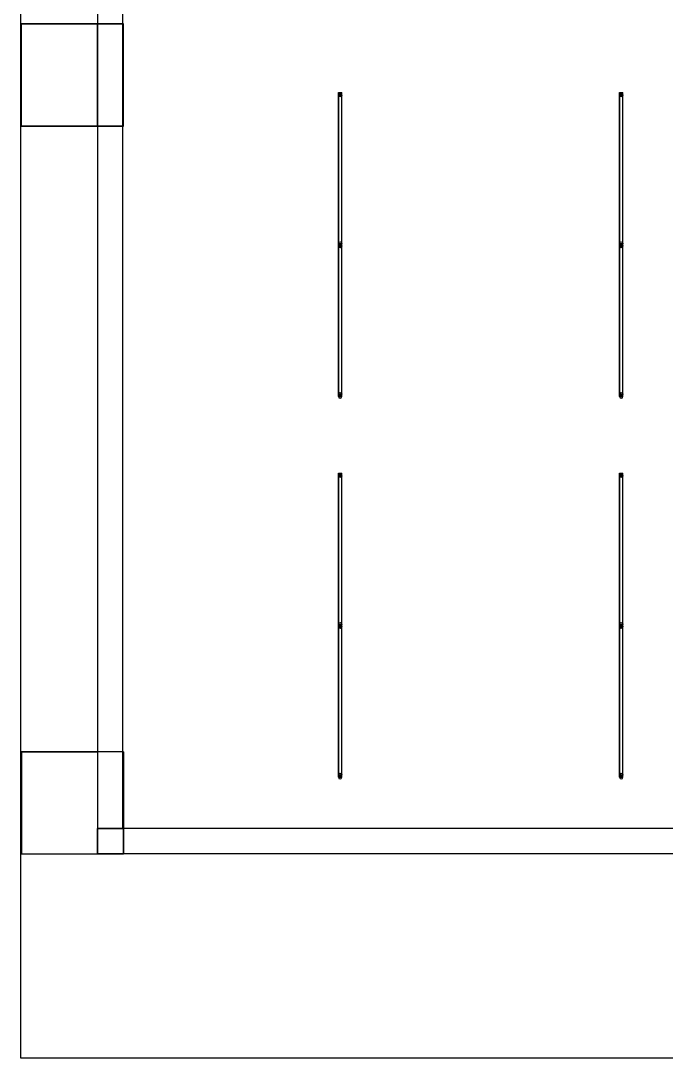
# Model space of a CAD drawing. Header units: millimetres. Extents: x 5543 to 15648, y 4351 to 19091.
# Drawn here: x 5543 to 10595, y 4351 to 12476 of the extents above; entities that cross this region are included whole.
import ezdxf

# ---------------------------------------------------------------- set-up
doc = ezdxf.new("R2010")
doc.units = ezdxf.units.MM
doc.layers.add('IfcObject', color=7, linetype='CONTINUOUS')

msp = doc.modelspace()

# ---------------------------------------------------------------- linework, layer by layer
at = {"layer": 'IfcObject'}
for p, q in [((5542.9, 4351.3, -7200), (5542.9, 19091.1, -7200)), ((5542.9, 4351.3, -7500), (5542.9, 19091.1, -7500)), ((5542.9, 4351.3, -7200), (5542.9, 19091.1, -7200)), ((5542.9, 4351.3, -7500), (5542.9, 19091.1, -7500)), ((6142.9, 16291.1, -7200), (6142.9, 6151.3, -7200)), ((6142.9, 16291.1, -4700), (6142.9, 6151.3, -4700)), ((6142.9, 16291.1, -7200), (6142.9, 6151.3, -7200)), ((6142.9, 16291.1, -4700), (6142.9, 6151.3, -4700)), ((6342.9, 6151.3, -7200), (6342.9, 16291.1, -7200)), ((6342.9, 6151.3, -4700), (6342.9, 16291.1, -4700)), ((6342.9, 6151.3, -7200), (6342.9, 16291.1, -7200)), ((6342.9, 6151.3, -4700), (6342.9, 16291.1, -4700)), ((5548.1, 11651.3, -7200), (5548.1, 12451.3, -7200)), ((6142.9, 12451.3, -7200), (5548.1, 12451.3, -7200)), ((5548.1, 11651.3, -7200), (5548.1, 12451.3, -7200)), ((5548.1, 11651.3, -4200), (5548.1, 12451.3, -4200)), ((5548.1, 12451.3, -7200), (5548.1, 12451.3, -4200)), ((5548.1, 11651.3, -4200), (5548.1, 12451.3, -4200)), ((5548.1, 12451.3, -4200), (6348.1, 12451.3, -4200)), ((6142.9, 12451.3, -7200), (5548.1, 12451.3, -7200)), ((5548.1, 12451.3, -7200), (5548.1, 12451.3, -4200)), ((5548.1, 12451.3, -4200), (6348.1, 12451.3, -4200)), ((6142.9, 11651.3, -4700), (6142.9, 12451.3, -4700)), ((6342.9, 12451.3, -4700), (6142.9, 12451.3, -4700)), ((6142.9, 11651.3, -4700), (6142.9, 12451.3, -4700)), ((6142.9, 11651.3, -7200), (6142.9, 12451.3, -7200)), ((6142.9, 12451.3, -4700), (6142.9, 12451.3, -7200)), ((6142.9, 11651.3, -7200), (6142.9, 12451.3, -7200)), ((6342.9, 12451.3, -4700), (6142.9, 12451.3, -4700)), ((6142.9, 12451.3, -4700), (6142.9, 12451.3, -7200)), ((6342.9, 11651.3, -7200), (6342.9, 12451.3, -7200)), ((6348.1, 12451.3, -7200), (6342.9, 12451.3, -7200)), ((6342.9, 11651.3, -7200), (6342.9, 12451.3, -7200)), ((6342.9, 11651.3, -4700), (6342.9, 12451.3, -4700)), ((6342.9, 12451.3, -7200), (6342.9, 12451.3, -4700)), ((6342.9, 11651.3, -4700), (6342.9, 12451.3, -4700)), ((6348.1, 12451.3, -7200), (6342.9, 12451.3, -7200)), ((6342.9, 12451.3, -7200), (6342.9, 12451.3, -4700)), ((6348.1, 11651.3, -4200), (6348.1, 12451.3, -4200)), ((6348.1, 11651.3, -7200), (6348.1, 12451.3, -7200)), ((6348.1, 12451.3, -4200), (6348.1, 12451.3, -7200)), ((6348.1, 11651.3, -7200), (6348.1, 12451.3, -7200)), ((6348.1, 11651.3, -4200), (6348.1, 12451.3, -4200)), ((6348.1, 12451.3, -4200), (6348.1, 12451.3, -7200)), ((8030.2, 11894.2, -4525.4), (8030.2, 11913.2, -4525.4)), ((8030.2, 11894.2, -4500), (8030.2, 11913.2, -4500)), ((8030.2, 11913.2, -4525.4), (8030.2, 11913.2, -4500)), ((8030.2, 11894.2, -4500), (8030.2, 11913.2, -4500)), ((8030.2, 11913.2, -4500), (8055.6, 11913.2, -4500)), ((8030.2, 11894.2, -4525.4), (8030.2, 11913.2, -4525.4)), ((8030.2, 11913.2, -4525.4), (8030.2, 11913.2, -4500)), ((8030.2, 11913.2, -4500), (8055.6, 11913.2, -4500)), ((8030.2, 11894.2, -4525.4), (8030.2, 11894.2, -4500)), ((8030.2, 11894.2, -4500), (8055.6, 11894.2, -4500)), ((8030.2, 11894.2, -4525.4), (8030.2, 11894.2, -4500)), ((8030.2, 11894.2, -4500), (8055.6, 11894.2, -4500)), ((8030.2, 10732.3, -4525.4), (8030.2, 11894.2, -4525.4)), ((8030.2, 10732.3, -4525.4), (8030.2, 11894.2, -4525.4)), ((8030.2, 11894.2, -4506.4), (8030.2, 11894.2, -4500)), ((8030.2, 11894.2, -4506.4), (8030.2, 10732.3, -4506.4)), ((8030.2, 11894.2, -4500), (8030.2, 10732.3, -4500)), ((8030.2, 11894.2, -4506.4), (8030.2, 11894.2, -4500)), ((8055.6, 11894.2, -4506.4), (8030.2, 11894.2, -4506.4)), ((8055.6, 11894.2, -4500), (8030.2, 11894.2, -4500)), ((8030.2, 11894.2, -4506.4), (8030.2, 10732.3, -4506.4)), ((8055.6, 11894.2, -4506.4), (8030.2, 11894.2, -4506.4)), ((8030.2, 11894.2, -4500), (8030.2, 10732.3, -4500)), ((8055.6, 11894.2, -4500), (8030.2, 11894.2, -4500)), ((8055.6, 11894.2, -4500), (8055.6, 11913.2, -4500)), ((8055.6, 11894.2, -4500), (8055.6, 11913.2, -4500)), ((8055.6, 11894.2, -4525.4), (8055.6, 11913.2, -4525.4)), ((8055.6, 11913.2, -4500), (8055.6, 11913.2, -4525.4)), ((8055.6, 11894.2, -4525.4), (8055.6, 11913.2, -4525.4)), ((8055.6, 11913.2, -4500), (8055.6, 11913.2, -4525.4)), ((8055.6, 11894.2, -4500), (8055.6, 11894.2, -4525.4)), ((8055.6, 11894.2, -4500), (8055.6, 11894.2, -4525.4)), ((8055.6, 11894.2, -4506.4), (8055.6, 11894.2, -4500)), ((8055.6, 10732.3, -4506.4), (8055.6, 11894.2, -4506.4)), ((8055.6, 10732.3, -4500), (8055.6, 11894.2, -4500)), ((8055.6, 11894.2, -4506.4), (8055.6, 11894.2, -4500)), ((8055.6, 10732.3, -4506.4), (8055.6, 11894.2, -4506.4)), ((8055.6, 10732.3, -4500), (8055.6, 11894.2, -4500)), ((10230.2, 11894.2, -4525.4), (10230.2, 11913.2, -4525.4)), ((10230.2, 11894.2, -4500), (10230.2, 11913.2, -4500)), ((10230.2, 11913.2, -4525.4), (10230.2, 11913.2, -4500)), ((10230.2, 11894.2, -4500), (10230.2, 11913.2, -4500)), ((10230.2, 11913.2, -4500), (10255.6, 11913.2, -4500)), ((10230.2, 11894.2, -4525.4), (10230.2, 11913.2, -4525.4)), ((10230.2, 11913.2, -4525.4), (10230.2, 11913.2, -4500)), ((10230.2, 11913.2, -4500), (10255.6, 11913.2, -4500)), ((10230.2, 11894.2, -4525.4), (10230.2, 11894.2, -4500)), ((10230.2, 11894.2, -4500), (10255.6, 11894.2, -4500)), ((10230.2, 11894.2, -4525.4), (10230.2, 11894.2, -4500)), ((10230.2, 11894.2, -4500), (10255.6, 11894.2, -4500)), ((10230.2, 10732.3, -4525.4), (10230.2, 11894.2, -4525.4)), ((10230.2, 10732.3, -4525.4), (10230.2, 11894.2, -4525.4)), ((10230.2, 11894.2, -4506.4), (10230.2, 11894.2, -4500)), ((10230.2, 11894.2, -4506.4), (10230.2, 10732.3, -4506.4)), ((10230.2, 11894.2, -4500), (10230.2, 10732.3, -4500)), ((10230.2, 11894.2, -4506.4), (10230.2, 11894.2, -4500)), ((10255.6, 11894.2, -4506.4), (10230.2, 11894.2, -4506.4)), ((10255.6, 11894.2, -4500), (10230.2, 11894.2, -4500)), ((10230.2, 11894.2, -4506.4), (10230.2, 10732.3, -4506.4)), ((10255.6, 11894.2, -4506.4), (10230.2, 11894.2, -4506.4)), ((10230.2, 11894.2, -4500), (10230.2, 10732.3, -4500)), ((10255.6, 11894.2, -4500), (10230.2, 11894.2, -4500)), ((10255.6, 11894.2, -4500), (10255.6, 11913.2, -4500)), ((10255.6, 11894.2, -4500), (10255.6, 11913.2, -4500)), ((10255.6, 11894.2, -4525.4), (10255.6, 11913.2, -4525.4)), ((10255.6, 11913.2, -4500), (10255.6, 11913.2, -4525.4)), ((10255.6, 11894.2, -4525.4), (10255.6, 11913.2, -4525.4)), ((10255.6, 11913.2, -4500), (10255.6, 11913.2, -4525.4)), ((10255.6, 11894.2, -4500), (10255.6, 11894.2, -4525.4)), ((10255.6, 11894.2, -4500), (10255.6, 11894.2, -4525.4)), ((10255.6, 11894.2, -4506.4), (10255.6, 11894.2, -4500)), ((10255.6, 10732.3, -4506.4), (10255.6, 11894.2, -4506.4)), ((10255.6, 10732.3, -4500), (10255.6, 11894.2, -4500)), ((10255.6, 11894.2, -4506.4), (10255.6, 11894.2, -4500)), ((10255.6, 10732.3, -4506.4), (10255.6, 11894.2, -4506.4)), ((10255.6, 10732.3, -4500), (10255.6, 11894.2, -4500)), ((6142.9, 11651.3, -7200), (5548.1, 11651.3, -7200)), ((5548.1, 11651.3, -7200), (5548.1, 11651.3, -4200)), ((5548.1, 11651.3, -4200), (6348.1, 11651.3, -4200)), ((6142.9, 11651.3, -7200), (5548.1, 11651.3, -7200)), ((5548.1, 11651.3, -7200), (5548.1, 11651.3, -4200)), ((5548.1, 11651.3, -4200), (6348.1, 11651.3, -4200)), ((6342.9, 11651.3, -4700), (6142.9, 11651.3, -4700)), ((6142.9, 11651.3, -4700), (6142.9, 11651.3, -7200)), ((6342.9, 11651.3, -4700), (6142.9, 11651.3, -4700)), ((6142.9, 11651.3, -4700), (6142.9, 11651.3, -7200)), ((6348.1, 11651.3, -7200), (6342.9, 11651.3, -7200)), ((6342.9, 11651.3, -7200), (6342.9, 11651.3, -4700)), ((6348.1, 11651.3, -7200), (6342.9, 11651.3, -7200)), ((6342.9, 11651.3, -7200), (6342.9, 11651.3, -4700)), ((6348.1, 11651.3, -4200), (6348.1, 11651.3, -7200)), ((6348.1, 11651.3, -4200), (6348.1, 11651.3, -7200)), ((8030.2, 10713.2, -4525.4), (8030.2, 10732.3, -4525.4)), ((8030.2, 10713.2, -4500), (8030.2, 10732.3, -4500)), ((8030.2, 10732.3, -4525.4), (8030.2, 10732.3, -4500)), ((8030.2, 10713.2, -4500), (8030.2, 10732.3, -4500)), ((8030.2, 10732.3, -4500), (8055.6, 10732.3, -4500)), ((8030.2, 10713.2, -4525.4), (8030.2, 10732.3, -4525.4)), ((8030.2, 10732.3, -4525.4), (8030.2, 10732.3, -4500)), ((8030.2, 10732.3, -4500), (8055.6, 10732.3, -4500)), ((8030.2, 10713.2, -4525.4), (8030.2, 10732.3, -4525.4)), ((8030.2, 10713.2, -4500), (8030.2, 10732.3, -4500)), ((8030.2, 10732.3, -4525.4), (8030.2, 10732.3, -4500)), ((8030.2, 10713.2, -4500), (8030.2, 10732.3, -4500)), ((8030.2, 10732.3, -4500), (8055.6, 10732.3, -4500)), ((8030.2, 10713.2, -4525.4), (8030.2, 10732.3, -4525.4)), ((8030.2, 10732.3, -4525.4), (8030.2, 10732.3, -4500)), ((8030.2, 10732.3, -4500), (8055.6, 10732.3, -4500)), ((8030.2, 10732.3, -4506.4), (8030.2, 10732.3, -4500)), ((8030.2, 10732.3, -4506.4), (8030.2, 10732.3, -4500)), ((8030.2, 10732.3, -4506.4), (8055.6, 10732.3, -4506.4)), ((8030.2, 10732.3, -4500), (8055.6, 10732.3, -4500)), ((8030.2, 10732.3, -4506.4), (8055.6, 10732.3, -4506.4)), ((8030.2, 10732.3, -4500), (8055.6, 10732.3, -4500)), ((8055.6, 10713.2, -4500), (8055.6, 10732.3, -4500)), ((8055.6, 10713.2, -4500), (8055.6, 10732.3, -4500)), ((8055.6, 10713.2, -4525.4), (8055.6, 10732.3, -4525.4)), ((8055.6, 10732.3, -4500), (8055.6, 10732.3, -4525.4)), ((8055.6, 10713.2, -4525.4), (8055.6, 10732.3, -4525.4)), ((8055.6, 10732.3, -4500), (8055.6, 10732.3, -4525.4)), ((8055.6, 10713.2, -4500), (8055.6, 10732.3, -4500)), ((8055.6, 10713.2, -4500), (8055.6, 10732.3, -4500)), ((8055.6, 10713.2, -4525.4), (8055.6, 10732.3, -4525.4)), ((8055.6, 10732.3, -4500), (8055.6, 10732.3, -4525.4)), ((8055.6, 10713.2, -4525.4), (8055.6, 10732.3, -4525.4)), ((8055.6, 10732.3, -4500), (8055.6, 10732.3, -4525.4)), ((8055.6, 10732.3, -4506.4), (8055.6, 10732.3, -4500)), ((8055.6, 10732.3, -4506.4), (8055.6, 10732.3, -4500)), ((10230.2, 10713.2, -4525.4), (10230.2, 10732.3, -4525.4)), ((10230.2, 10713.2, -4500), (10230.2, 10732.3, -4500)), ((10230.2, 10732.3, -4525.4), (10230.2, 10732.3, -4500)), ((10230.2, 10713.2, -4500), (10230.2, 10732.3, -4500)), ((10230.2, 10732.3, -4500), (10255.6, 10732.3, -4500)), ((10230.2, 10713.2, -4525.4), (10230.2, 10732.3, -4525.4)), ((10230.2, 10732.3, -4525.4), (10230.2, 10732.3, -4500)), ((10230.2, 10732.3, -4500), (10255.6, 10732.3, -4500)), ((10230.2, 10713.2, -4525.4), (10230.2, 10732.3, -4525.4)), ((10230.2, 10713.2, -4500), (10230.2, 10732.3, -4500)), ((10230.2, 10732.3, -4525.4), (10230.2, 10732.3, -4500)), ((10230.2, 10713.2, -4500), (10230.2, 10732.3, -4500)), ((10230.2, 10732.3, -4500), (10255.6, 10732.3, -4500)), ((10230.2, 10713.2, -4525.4), (10230.2, 10732.3, -4525.4)), ((10230.2, 10732.3, -4525.4), (10230.2, 10732.3, -4500)), ((10230.2, 10732.3, -4500), (10255.6, 10732.3, -4500)), ((10230.2, 10732.3, -4506.4), (10230.2, 10732.3, -4500)), ((10230.2, 10732.3, -4506.4), (10230.2, 10732.3, -4500)), ((10230.2, 10732.3, -4506.4), (10255.6, 10732.3, -4506.4)), ((10230.2, 10732.3, -4500), (10255.6, 10732.3, -4500)), ((10230.2, 10732.3, -4506.4), (10255.6, 10732.3, -4506.4)), ((10230.2, 10732.3, -4500), (10255.6, 10732.3, -4500)), ((10255.6, 10713.2, -4500), (10255.6, 10732.3, -4500)), ((10255.6, 10713.2, -4500), (10255.6, 10732.3, -4500)), ((10255.6, 10713.2, -4525.4), (10255.6, 10732.3, -4525.4)), ((10255.6, 10732.3, -4500), (10255.6, 10732.3, -4525.4)), ((10255.6, 10713.2, -4525.4), (10255.6, 10732.3, -4525.4)), ((10255.6, 10732.3, -4500), (10255.6, 10732.3, -4525.4)), ((10255.6, 10713.2, -4500), (10255.6, 10732.3, -4500)), ((10255.6, 10713.2, -4500), (10255.6, 10732.3, -4500)), ((10255.6, 10713.2, -4525.4), (10255.6, 10732.3, -4525.4)), ((10255.6, 10732.3, -4500), (10255.6, 10732.3, -4525.4)), ((10255.6, 10713.2, -4525.4), (10255.6, 10732.3, -4525.4)), ((10255.6, 10732.3, -4500), (10255.6, 10732.3, -4525.4)), ((10255.6, 10732.3, -4506.4), (10255.6, 10732.3, -4500)), ((10255.6, 10732.3, -4506.4), (10255.6, 10732.3, -4500)), ((8030.2, 10713.2, -4525.4), (8030.2, 10713.2, -4500)), ((8030.2, 10713.2, -4500), (8055.6, 10713.2, -4500)), ((8030.2, 10713.2, -4525.4), (8030.2, 10713.2, -4500)), ((8030.2, 10713.2, -4500), (8055.6, 10713.2, -4500)), ((8030.2, 9551.3, -4525.4), (8030.2, 10713.2, -4525.4)), ((8030.2, 9551.3, -4525.4), (8030.2, 10713.2, -4525.4)), ((8030.2, 10713.2, -4506.4), (8030.2, 10713.2, -4500)), ((8030.2, 10713.2, -4506.4), (8030.2, 9551.3, -4506.4)), ((8030.2, 10713.2, -4500), (8030.2, 9551.3, -4500)), ((8030.2, 10713.2, -4506.4), (8030.2, 10713.2, -4500)), ((8055.6, 10713.2, -4506.4), (8030.2, 10713.2, -4506.4)), ((8055.6, 10713.2, -4500), (8030.2, 10713.2, -4500)), ((8030.2, 10713.2, -4506.4), (8030.2, 9551.3, -4506.4)), ((8055.6, 10713.2, -4506.4), (8030.2, 10713.2, -4506.4)), ((8030.2, 10713.2, -4500), (8030.2, 9551.3, -4500)), ((8055.6, 10713.2, -4500), (8030.2, 10713.2, -4500)), ((8030.2, 10713.2, -4525.4), (8030.2, 10713.2, -4500)), ((8030.2, 10713.2, -4500), (8055.6, 10713.2, -4500)), ((8030.2, 10713.2, -4525.4), (8030.2, 10713.2, -4500)), ((8030.2, 10713.2, -4500), (8055.6, 10713.2, -4500)), ((8055.6, 10713.2, -4500), (8055.6, 10713.2, -4525.4)), ((8055.6, 10713.2, -4500), (8055.6, 10713.2, -4525.4)), ((8055.6, 10713.2, -4506.4), (8055.6, 10713.2, -4500)), ((8055.6, 9551.3, -4506.4), (8055.6, 10713.2, -4506.4)), ((8055.6, 9551.3, -4500), (8055.6, 10713.2, -4500)), ((8055.6, 10713.2, -4506.4), (8055.6, 10713.2, -4500)), ((8055.6, 9551.3, -4506.4), (8055.6, 10713.2, -4506.4)), ((8055.6, 9551.3, -4500), (8055.6, 10713.2, -4500)), ((8055.6, 10713.2, -4500), (8055.6, 10713.2, -4525.4)), ((8055.6, 10713.2, -4500), (8055.6, 10713.2, -4525.4)), ((10230.2, 10713.2, -4525.4), (10230.2, 10713.2, -4500)), ((10230.2, 10713.2, -4500), (10255.6, 10713.2, -4500)), ((10230.2, 10713.2, -4525.4), (10230.2, 10713.2, -4500)), ((10230.2, 10713.2, -4500), (10255.6, 10713.2, -4500)), ((10230.2, 9551.3, -4525.4), (10230.2, 10713.2, -4525.4)), ((10230.2, 9551.3, -4525.4), (10230.2, 10713.2, -4525.4)), ((10230.2, 10713.2, -4506.4), (10230.2, 10713.2, -4500)), ((10230.2, 10713.2, -4506.4), (10230.2, 9551.3, -4506.4)), ((10230.2, 10713.2, -4500), (10230.2, 9551.3, -4500)), ((10230.2, 10713.2, -4506.4), (10230.2, 10713.2, -4500)), ((10255.6, 10713.2, -4506.4), (10230.2, 10713.2, -4506.4)), ((10255.6, 10713.2, -4500), (10230.2, 10713.2, -4500)), ((10230.2, 10713.2, -4506.4), (10230.2, 9551.3, -4506.4)), ((10255.6, 10713.2, -4506.4), (10230.2, 10713.2, -4506.4)), ((10230.2, 10713.2, -4500), (10230.2, 9551.3, -4500)), ((10255.6, 10713.2, -4500), (10230.2, 10713.2, -4500)), ((10230.2, 10713.2, -4525.4), (10230.2, 10713.2, -4500)), ((10230.2, 10713.2, -4500), (10255.6, 10713.2, -4500)), ((10230.2, 10713.2, -4525.4), (10230.2, 10713.2, -4500)), ((10230.2, 10713.2, -4500), (10255.6, 10713.2, -4500)), ((10255.6, 10713.2, -4500), (10255.6, 10713.2, -4525.4)), ((10255.6, 10713.2, -4500), (10255.6, 10713.2, -4525.4)), ((10255.6, 10713.2, -4506.4), (10255.6, 10713.2, -4500)), ((10255.6, 9551.3, -4506.4), (10255.6, 10713.2, -4506.4)), ((10255.6, 9551.3, -4500), (10255.6, 10713.2, -4500)), ((10255.6, 10713.2, -4506.4), (10255.6, 10713.2, -4500)), ((10255.6, 9551.3, -4506.4), (10255.6, 10713.2, -4506.4)), ((10255.6, 9551.3, -4500), (10255.6, 10713.2, -4500)), ((10255.6, 10713.2, -4500), (10255.6, 10713.2, -4525.4)), ((10255.6, 10713.2, -4500), (10255.6, 10713.2, -4525.4)), ((8030.2, 9532.3, -4525.4), (8030.2, 9551.3, -4525.4)), ((8030.2, 9532.3, -4500), (8030.2, 9551.3, -4500)), ((8030.2, 9551.3, -4525.4), (8030.2, 9551.3, -4500)), ((8030.2, 9532.3, -4500), (8030.2, 9551.3, -4500)), ((8030.2, 9551.3, -4500), (8055.6, 9551.3, -4500)), ((8030.2, 9532.3, -4525.4), (8030.2, 9551.3, -4525.4)), ((8030.2, 9551.3, -4525.4), (8030.2, 9551.3, -4500)), ((8030.2, 9551.3, -4500), (8055.6, 9551.3, -4500)), ((8030.2, 9551.3, -4506.4), (8030.2, 9551.3, -4500)), ((8030.2, 9551.3, -4506.4), (8030.2, 9551.3, -4500)), ((8030.2, 9551.3, -4506.4), (8055.6, 9551.3, -4506.4)), ((8030.2, 9551.3, -4500), (8055.6, 9551.3, -4500)), ((8030.2, 9551.3, -4506.4), (8055.6, 9551.3, -4506.4)), ((8030.2, 9551.3, -4500), (8055.6, 9551.3, -4500)), ((8030.2, 9532.3, -4525.4), (8030.2, 9532.3, -4500)), ((8030.2, 9532.3, -4500), (8055.6, 9532.3, -4500)), ((8030.2, 9532.3, -4525.4), (8030.2, 9532.3, -4500)), ((8030.2, 9532.3, -4500), (8055.6, 9532.3, -4500)), ((8055.6, 9532.3, -4500), (8055.6, 9551.3, -4500)), ((8055.6, 9532.3, -4500), (8055.6, 9551.3, -4500)), ((8055.6, 9532.3, -4525.4), (8055.6, 9551.3, -4525.4)), ((8055.6, 9551.3, -4500), (8055.6, 9551.3, -4525.4)), ((8055.6, 9532.3, -4525.4), (8055.6, 9551.3, -4525.4)), ((8055.6, 9551.3, -4500), (8055.6, 9551.3, -4525.4)), ((8055.6, 9551.3, -4506.4), (8055.6, 9551.3, -4500)), ((8055.6, 9551.3, -4506.4), (8055.6, 9551.3, -4500)), ((8055.6, 9532.3, -4500), (8055.6, 9532.3, -4525.4)), ((8055.6, 9532.3, -4500), (8055.6, 9532.3, -4525.4)), ((10230.2, 9532.3, -4525.4), (10230.2, 9551.3, -4525.4)), ((10230.2, 9532.3, -4500), (10230.2, 9551.3, -4500)), ((10230.2, 9551.3, -4525.4), (10230.2, 9551.3, -4500)), ((10230.2, 9532.3, -4500), (10230.2, 9551.3, -4500)), ((10230.2, 9551.3, -4500), (10255.6, 9551.3, -4500)), ((10230.2, 9532.3, -4525.4), (10230.2, 9551.3, -4525.4)), ((10230.2, 9551.3, -4525.4), (10230.2, 9551.3, -4500)), ((10230.2, 9551.3, -4500), (10255.6, 9551.3, -4500)), ((10230.2, 9551.3, -4506.4), (10230.2, 9551.3, -4500)), ((10230.2, 9551.3, -4506.4), (10230.2, 9551.3, -4500)), ((10230.2, 9551.3, -4506.4), (10255.6, 9551.3, -4506.4)), ((10230.2, 9551.3, -4500), (10255.6, 9551.3, -4500)), ((10230.2, 9551.3, -4506.4), (10255.6, 9551.3, -4506.4)), ((10230.2, 9551.3, -4500), (10255.6, 9551.3, -4500)), ((10230.2, 9532.3, -4525.4), (10230.2, 9532.3, -4500)), ((10230.2, 9532.3, -4500), (10255.6, 9532.3, -4500)), ((10230.2, 9532.3, -4525.4), (10230.2, 9532.3, -4500)), ((10230.2, 9532.3, -4500), (10255.6, 9532.3, -4500)), ((10255.6, 9532.3, -4500), (10255.6, 9551.3, -4500)), ((10255.6, 9532.3, -4500), (10255.6, 9551.3, -4500)), ((10255.6, 9532.3, -4525.4), (10255.6, 9551.3, -4525.4)), ((10255.6, 9551.3, -4500), (10255.6, 9551.3, -4525.4)), ((10255.6, 9532.3, -4525.4), (10255.6, 9551.3, -4525.4)), ((10255.6, 9551.3, -4500), (10255.6, 9551.3, -4525.4)), ((10255.6, 9551.3, -4506.4), (10255.6, 9551.3, -4500)), ((10255.6, 9551.3, -4506.4), (10255.6, 9551.3, -4500)), ((10255.6, 9532.3, -4500), (10255.6, 9532.3, -4525.4)), ((10255.6, 9532.3, -4500), (10255.6, 9532.3, -4525.4)), ((8030.2, 8913.2, -4525.4), (8030.2, 8932.3, -4525.4)), ((8030.2, 8913.2, -4500), (8030.2, 8932.3, -4500)), ((8030.2, 8932.3, -4525.4), (8030.2, 8932.3, -4500)), ((8030.2, 8913.2, -4500), (8030.2, 8932.3, -4500)), ((8030.2, 8932.3, -4500), (8055.6, 8932.3, -4500)), ((8030.2, 8913.2, -4525.4), (8030.2, 8932.3, -4525.4)), ((8030.2, 8932.3, -4525.4), (8030.2, 8932.3, -4500)), ((8030.2, 8932.3, -4500), (8055.6, 8932.3, -4500)), ((8030.2, 8913.2, -4525.4), (8030.2, 8913.2, -4500)), ((8030.2, 8913.2, -4500), (8055.6, 8913.2, -4500)), ((8030.2, 8913.2, -4525.4), (8030.2, 8913.2, -4500)), ((8030.2, 8913.2, -4500), (8055.6, 8913.2, -4500)), ((8030.2, 7751.3, -4525.4), (8030.2, 8913.2, -4525.4)), ((8030.2, 7751.3, -4525.4), (8030.2, 8913.2, -4525.4)), ((8030.2, 8913.2, -4506.4), (8030.2, 8913.2, -4500)), ((8030.2, 8913.2, -4506.4), (8030.2, 7751.3, -4506.4)), ((8030.2, 8913.2, -4500), (8030.2, 7751.3, -4500)), ((8030.2, 8913.2, -4506.4), (8030.2, 8913.2, -4500)), ((8055.6, 8913.2, -4506.4), (8030.2, 8913.2, -4506.4)), ((8055.6, 8913.2, -4500), (8030.2, 8913.2, -4500)), ((8030.2, 8913.2, -4506.4), (8030.2, 7751.3, -4506.4)), ((8055.6, 8913.2, -4506.4), (8030.2, 8913.2, -4506.4)), ((8030.2, 8913.2, -4500), (8030.2, 7751.3, -4500)), ((8055.6, 8913.2, -4500), (8030.2, 8913.2, -4500)), ((8055.6, 8913.2, -4500), (8055.6, 8932.3, -4500)), ((8055.6, 8913.2, -4500), (8055.6, 8932.3, -4500)), ((8055.6, 8913.2, -4525.4), (8055.6, 8932.3, -4525.4)), ((8055.6, 8932.3, -4500), (8055.6, 8932.3, -4525.4)), ((8055.6, 8913.2, -4525.4), (8055.6, 8932.3, -4525.4)), ((8055.6, 8932.3, -4500), (8055.6, 8932.3, -4525.4)), ((8055.6, 8913.2, -4500), (8055.6, 8913.2, -4525.4)), ((8055.6, 8913.2, -4500), (8055.6, 8913.2, -4525.4)), ((8055.6, 8913.2, -4506.4), (8055.6, 8913.2, -4500)), ((8055.6, 7751.3, -4506.4), (8055.6, 8913.2, -4506.4)), ((8055.6, 7751.3, -4500), (8055.6, 8913.2, -4500)), ((8055.6, 8913.2, -4506.4), (8055.6, 8913.2, -4500)), ((8055.6, 7751.3, -4506.4), (8055.6, 8913.2, -4506.4)), ((8055.6, 7751.3, -4500), (8055.6, 8913.2, -4500)), ((10230.2, 8913.2, -4525.4), (10230.2, 8932.3, -4525.4)), ((10230.2, 8913.2, -4500), (10230.2, 8932.3, -4500)), ((10230.2, 8932.3, -4525.4), (10230.2, 8932.3, -4500)), ((10230.2, 8913.2, -4500), (10230.2, 8932.3, -4500)), ((10230.2, 8932.3, -4500), (10255.6, 8932.3, -4500)), ((10230.2, 8913.2, -4525.4), (10230.2, 8932.3, -4525.4)), ((10230.2, 8932.3, -4525.4), (10230.2, 8932.3, -4500)), ((10230.2, 8932.3, -4500), (10255.6, 8932.3, -4500)), ((10230.2, 8913.2, -4525.4), (10230.2, 8913.2, -4500)), ((10230.2, 8913.2, -4500), (10255.6, 8913.2, -4500)), ((10230.2, 8913.2, -4525.4), (10230.2, 8913.2, -4500)), ((10230.2, 8913.2, -4500), (10255.6, 8913.2, -4500)), ((10230.2, 7751.3, -4525.4), (10230.2, 8913.2, -4525.4)), ((10230.2, 7751.3, -4525.4), (10230.2, 8913.2, -4525.4)), ((10230.2, 8913.2, -4506.4), (10230.2, 8913.2, -4500)), ((10230.2, 8913.2, -4506.4), (10230.2, 7751.3, -4506.4)), ((10230.2, 8913.2, -4500), (10230.2, 7751.3, -4500)), ((10230.2, 8913.2, -4506.4), (10230.2, 8913.2, -4500)), ((10255.6, 8913.2, -4506.4), (10230.2, 8913.2, -4506.4)), ((10255.6, 8913.2, -4500), (10230.2, 8913.2, -4500)), ((10230.2, 8913.2, -4506.4), (10230.2, 7751.3, -4506.4)), ((10255.6, 8913.2, -4506.4), (10230.2, 8913.2, -4506.4)), ((10230.2, 8913.2, -4500), (10230.2, 7751.3, -4500)), ((10255.6, 8913.2, -4500), (10230.2, 8913.2, -4500)), ((10255.6, 8913.2, -4500), (10255.6, 8932.3, -4500)), ((10255.6, 8913.2, -4500), (10255.6, 8932.3, -4500)), ((10255.6, 8913.2, -4525.4), (10255.6, 8932.3, -4525.4)), ((10255.6, 8932.3, -4500), (10255.6, 8932.3, -4525.4)), ((10255.6, 8913.2, -4525.4), (10255.6, 8932.3, -4525.4)), ((10255.6, 8932.3, -4500), (10255.6, 8932.3, -4525.4)), ((10255.6, 8913.2, -4500), (10255.6, 8913.2, -4525.4)), ((10255.6, 8913.2, -4500), (10255.6, 8913.2, -4525.4)), ((10255.6, 8913.2, -4506.4), (10255.6, 8913.2, -4500)), ((10255.6, 7751.3, -4506.4), (10255.6, 8913.2, -4506.4)), ((10255.6, 7751.3, -4500), (10255.6, 8913.2, -4500)), ((10255.6, 8913.2, -4506.4), (10255.6, 8913.2, -4500)), ((10255.6, 7751.3, -4506.4), (10255.6, 8913.2, -4506.4)), ((10255.6, 7751.3, -4500), (10255.6, 8913.2, -4500)), ((8030.2, 7732.3, -4525.4), (8030.2, 7751.3, -4525.4)), ((8030.2, 7732.3, -4500), (8030.2, 7751.3, -4500)), ((8030.2, 7751.3, -4525.4), (8030.2, 7751.3, -4500)), ((8030.2, 7732.3, -4500), (8030.2, 7751.3, -4500)), ((8030.2, 7751.3, -4500), (8055.6, 7751.3, -4500)), ((8030.2, 7732.3, -4525.4), (8030.2, 7751.3, -4525.4)), ((8030.2, 7751.3, -4525.4), (8030.2, 7751.3, -4500)), ((8030.2, 7751.3, -4500), (8055.6, 7751.3, -4500)), ((8030.2, 7732.3, -4525.4), (8030.2, 7751.3, -4525.4)), ((8030.2, 7732.3, -4500), (8030.2, 7751.3, -4500)), ((8030.2, 7751.3, -4525.4), (8030.2, 7751.3, -4500)), ((8030.2, 7732.3, -4500), (8030.2, 7751.3, -4500)), ((8030.2, 7751.3, -4500), (8055.6, 7751.3, -4500)), ((8030.2, 7732.3, -4525.4), (8030.2, 7751.3, -4525.4)), ((8030.2, 7751.3, -4525.4), (8030.2, 7751.3, -4500)), ((8030.2, 7751.3, -4500), (8055.6, 7751.3, -4500)), ((8030.2, 7751.3, -4506.4), (8030.2, 7751.3, -4500)), ((8030.2, 7751.3, -4506.4), (8030.2, 7751.3, -4500)), ((8030.2, 7751.3, -4506.4), (8055.6, 7751.3, -4506.4)), ((8030.2, 7751.3, -4500), (8055.6, 7751.3, -4500)), ((8030.2, 7751.3, -4506.4), (8055.6, 7751.3, -4506.4)), ((8030.2, 7751.3, -4500), (8055.6, 7751.3, -4500)), ((8030.2, 7732.3, -4525.4), (8030.2, 7732.3, -4500)), ((8030.2, 7732.3, -4500), (8055.6, 7732.3, -4500)), ((8030.2, 7732.3, -4525.4), (8030.2, 7732.3, -4500)), ((8030.2, 7732.3, -4500), (8055.6, 7732.3, -4500)), ((8030.2, 6570.4, -4525.4), (8030.2, 7732.3, -4525.4)), ((8030.2, 6570.4, -4525.4), (8030.2, 7732.3, -4525.4)), ((8030.2, 7732.3, -4506.4), (8030.2, 7732.3, -4500)), ((8030.2, 7732.3, -4506.4), (8030.2, 6570.4, -4506.4)), ((8030.2, 7732.3, -4500), (8030.2, 6570.4, -4500)), ((8030.2, 7732.3, -4506.4), (8030.2, 7732.3, -4500)), ((8055.6, 7732.3, -4506.4), (8030.2, 7732.3, -4506.4)), ((8055.6, 7732.3, -4500), (8030.2, 7732.3, -4500)), ((8030.2, 7732.3, -4506.4), (8030.2, 6570.4, -4506.4)), ((8055.6, 7732.3, -4506.4), (8030.2, 7732.3, -4506.4)), ((8030.2, 7732.3, -4500), (8030.2, 6570.4, -4500)), ((8055.6, 7732.3, -4500), (8030.2, 7732.3, -4500)), ((8030.2, 7732.3, -4525.4), (8030.2, 7732.3, -4500)), ((8030.2, 7732.3, -4500), (8055.6, 7732.3, -4500)), ((8030.2, 7732.3, -4525.4), (8030.2, 7732.3, -4500)), ((8030.2, 7732.3, -4500), (8055.6, 7732.3, -4500)), ((8055.6, 7732.3, -4500), (8055.6, 7751.3, -4500)), ((8055.6, 7732.3, -4500), (8055.6, 7751.3, -4500)), ((8055.6, 7732.3, -4525.4), (8055.6, 7751.3, -4525.4)), ((8055.6, 7751.3, -4500), (8055.6, 7751.3, -4525.4)), ((8055.6, 7732.3, -4525.4), (8055.6, 7751.3, -4525.4)), ((8055.6, 7751.3, -4500), (8055.6, 7751.3, -4525.4)), ((8055.6, 7732.3, -4500), (8055.6, 7751.3, -4500)), ((8055.6, 7732.3, -4500), (8055.6, 7751.3, -4500)), ((8055.6, 7732.3, -4525.4), (8055.6, 7751.3, -4525.4)), ((8055.6, 7751.3, -4500), (8055.6, 7751.3, -4525.4)), ((8055.6, 7732.3, -4525.4), (8055.6, 7751.3, -4525.4)), ((8055.6, 7751.3, -4500), (8055.6, 7751.3, -4525.4)), ((8055.6, 7751.3, -4506.4), (8055.6, 7751.3, -4500)), ((8055.6, 7751.3, -4506.4), (8055.6, 7751.3, -4500)), ((8055.6, 7732.3, -4500), (8055.6, 7732.3, -4525.4)), ((8055.6, 7732.3, -4500), (8055.6, 7732.3, -4525.4)), ((8055.6, 7732.3, -4506.4), (8055.6, 7732.3, -4500)), ((8055.6, 6570.4, -4506.4), (8055.6, 7732.3, -4506.4)), ((8055.6, 6570.4, -4500), (8055.6, 7732.3, -4500)), ((8055.6, 7732.3, -4506.4), (8055.6, 7732.3, -4500)), ((8055.6, 6570.4, -4506.4), (8055.6, 7732.3, -4506.4)), ((8055.6, 6570.4, -4500), (8055.6, 7732.3, -4500)), ((8055.6, 7732.3, -4500), (8055.6, 7732.3, -4525.4)), ((8055.6, 7732.3, -4500), (8055.6, 7732.3, -4525.4)), ((10230.2, 7732.3, -4525.4), (10230.2, 7751.3, -4525.4)), ((10230.2, 7732.3, -4500), (10230.2, 7751.3, -4500)), ((10230.2, 7751.3, -4525.4), (10230.2, 7751.3, -4500)), ((10230.2, 7732.3, -4500), (10230.2, 7751.3, -4500)), ((10230.2, 7751.3, -4500), (10255.6, 7751.3, -4500)), ((10230.2, 7732.3, -4525.4), (10230.2, 7751.3, -4525.4)), ((10230.2, 7751.3, -4525.4), (10230.2, 7751.3, -4500)), ((10230.2, 7751.3, -4500), (10255.6, 7751.3, -4500)), ((10230.2, 7732.3, -4525.4), (10230.2, 7751.3, -4525.4)), ((10230.2, 7732.3, -4500), (10230.2, 7751.3, -4500)), ((10230.2, 7751.3, -4525.4), (10230.2, 7751.3, -4500)), ((10230.2, 7732.3, -4500), (10230.2, 7751.3, -4500)), ((10230.2, 7751.3, -4500), (10255.6, 7751.3, -4500)), ((10230.2, 7732.3, -4525.4), (10230.2, 7751.3, -4525.4)), ((10230.2, 7751.3, -4525.4), (10230.2, 7751.3, -4500)), ((10230.2, 7751.3, -4500), (10255.6, 7751.3, -4500)), ((10230.2, 7751.3, -4506.4), (10230.2, 7751.3, -4500)), ((10230.2, 7751.3, -4506.4), (10230.2, 7751.3, -4500)), ((10230.2, 7751.3, -4506.4), (10255.6, 7751.3, -4506.4)), ((10230.2, 7751.3, -4500), (10255.6, 7751.3, -4500)), ((10230.2, 7751.3, -4506.4), (10255.6, 7751.3, -4506.4)), ((10230.2, 7751.3, -4500), (10255.6, 7751.3, -4500)), ((10230.2, 7732.3, -4525.4), (10230.2, 7732.3, -4500)), ((10230.2, 7732.3, -4500), (10255.6, 7732.3, -4500)), ((10230.2, 7732.3, -4525.4), (10230.2, 7732.3, -4500)), ((10230.2, 7732.3, -4500), (10255.6, 7732.3, -4500)), ((10230.2, 6570.4, -4525.4), (10230.2, 7732.3, -4525.4)), ((10230.2, 6570.4, -4525.4), (10230.2, 7732.3, -4525.4)), ((10230.2, 7732.3, -4506.4), (10230.2, 7732.3, -4500)), ((10230.2, 7732.3, -4506.4), (10230.2, 6570.4, -4506.4)), ((10230.2, 7732.3, -4500), (10230.2, 6570.4, -4500)), ((10230.2, 7732.3, -4506.4), (10230.2, 7732.3, -4500)), ((10255.6, 7732.3, -4506.4), (10230.2, 7732.3, -4506.4)), ((10255.6, 7732.3, -4500), (10230.2, 7732.3, -4500)), ((10230.2, 7732.3, -4506.4), (10230.2, 6570.4, -4506.4)), ((10255.6, 7732.3, -4506.4), (10230.2, 7732.3, -4506.4)), ((10230.2, 7732.3, -4500), (10230.2, 6570.4, -4500)), ((10255.6, 7732.3, -4500), (10230.2, 7732.3, -4500)), ((10230.2, 7732.3, -4525.4), (10230.2, 7732.3, -4500)), ((10230.2, 7732.3, -4500), (10255.6, 7732.3, -4500)), ((10230.2, 7732.3, -4525.4), (10230.2, 7732.3, -4500)), ((10230.2, 7732.3, -4500), (10255.6, 7732.3, -4500)), ((10255.6, 7732.3, -4500), (10255.6, 7751.3, -4500)), ((10255.6, 7732.3, -4500), (10255.6, 7751.3, -4500)), ((10255.6, 7732.3, -4525.4), (10255.6, 7751.3, -4525.4)), ((10255.6, 7751.3, -4500), (10255.6, 7751.3, -4525.4)), ((10255.6, 7732.3, -4525.4), (10255.6, 7751.3, -4525.4)), ((10255.6, 7751.3, -4500), (10255.6, 7751.3, -4525.4)), ((10255.6, 7732.3, -4500), (10255.6, 7751.3, -4500)), ((10255.6, 7732.3, -4500), (10255.6, 7751.3, -4500)), ((10255.6, 7732.3, -4525.4), (10255.6, 7751.3, -4525.4)), ((10255.6, 7751.3, -4500), (10255.6, 7751.3, -4525.4)), ((10255.6, 7732.3, -4525.4), (10255.6, 7751.3, -4525.4)), ((10255.6, 7751.3, -4500), (10255.6, 7751.3, -4525.4)), ((10255.6, 7751.3, -4506.4), (10255.6, 7751.3, -4500)), ((10255.6, 7751.3, -4506.4), (10255.6, 7751.3, -4500)), ((10255.6, 7732.3, -4500), (10255.6, 7732.3, -4525.4)), ((10255.6, 7732.3, -4500), (10255.6, 7732.3, -4525.4)), ((10255.6, 7732.3, -4506.4), (10255.6, 7732.3, -4500)), ((10255.6, 6570.4, -4506.4), (10255.6, 7732.3, -4506.4)), ((10255.6, 6570.4, -4500), (10255.6, 7732.3, -4500)), ((10255.6, 7732.3, -4506.4), (10255.6, 7732.3, -4500)), ((10255.6, 6570.4, -4506.4), (10255.6, 7732.3, -4506.4)), ((10255.6, 6570.4, -4500), (10255.6, 7732.3, -4500)), ((10255.6, 7732.3, -4500), (10255.6, 7732.3, -4525.4)), ((10255.6, 7732.3, -4500), (10255.6, 7732.3, -4525.4)), ((6348.1, 6751.3, -4200), (5548.1, 6751.3, -4200)), ((5548.1, 6751.3, -4200), (5548.1, 5951.3, -4200)), ((5548.1, 5951.3, -7200), (5548.1, 6751.3, -7200)), ((5548.1, 6751.3, -7200), (6142.9, 6751.3, -7200)), ((6348.1, 6751.3, -4200), (5548.1, 6751.3, -4200)), ((5548.1, 6751.3, -7200), (6142.9, 6751.3, -7200)), ((5548.1, 6751.3, -4200), (5548.1, 6751.3, -7200)), ((5548.1, 6751.3, -4200), (5548.1, 5951.3, -4200)), ((5548.1, 6751.3, -4200), (5548.1, 6751.3, -7200)), ((5548.1, 5951.3, -7200), (5548.1, 6751.3, -7200)), ((6142.9, 6751.3, -7200), (6142.9, 6151.3, -7200)), ((6342.9, 6751.3, -4700), (6142.9, 6751.3, -4700)), ((6142.9, 6751.3, -7200), (6142.9, 6751.3, -4700)), ((6142.9, 6751.3, -4700), (6142.9, 6151.3, -4700)), ((6142.9, 6751.3, -7200), (6142.9, 6151.3, -7200)), ((6142.9, 6751.3, -7200), (6142.9, 6751.3, -4700)), ((6142.9, 6751.3, -4700), (6142.9, 6151.3, -4700)), ((6342.9, 6751.3, -4700), (6142.9, 6751.3, -4700)), ((6348.1, 6751.3, -7200), (6342.9, 6751.3, -7200)), ((6342.9, 6751.3, -7200), (6342.9, 6751.3, -4700)), ((6342.9, 6751.3, -4700), (6342.9, 6151.3, -4700)), ((6342.9, 6751.3, -7200), (6342.9, 6751.3, -4700)), ((6342.9, 6751.3, -7200), (6342.9, 6151.3, -7200)), ((6342.9, 6751.3, -4700), (6342.9, 6151.3, -4700)), ((6348.1, 6751.3, -7200), (6342.9, 6751.3, -7200)), ((6342.9, 6751.3, -7200), (6342.9, 6151.3, -7200)), ((6348.1, 6751.3, -4200), (6348.1, 5951.3, -4200)), ((6348.1, 6751.3, -4200), (6348.1, 6751.3, -7200)), ((6348.1, 6751.3, -4200), (6348.1, 5951.3, -4200)), ((6348.1, 6751.3, -7200), (6348.1, 6151.3, -7200)), ((6348.1, 6751.3, -4200), (6348.1, 6751.3, -7200)), ((6348.1, 6751.3, -7200), (6348.1, 6151.3, -7200)), ((8030.2, 6551.3, -4525.4), (8030.2, 6570.4, -4525.4)), ((8030.2, 6551.3, -4500), (8030.2, 6570.4, -4500)), ((8030.2, 6570.4, -4525.4), (8030.2, 6570.4, -4500)), ((8030.2, 6551.3, -4500), (8030.2, 6570.4, -4500)), ((8030.2, 6570.4, -4500), (8055.6, 6570.4, -4500)), ((8030.2, 6551.3, -4525.4), (8030.2, 6570.4, -4525.4)), ((8030.2, 6570.4, -4525.4), (8030.2, 6570.4, -4500)), ((8030.2, 6570.4, -4500), (8055.6, 6570.4, -4500)), ((8030.2, 6570.4, -4506.4), (8030.2, 6570.4, -4500)), ((8030.2, 6570.4, -4506.4), (8030.2, 6570.4, -4500)), ((8030.2, 6570.4, -4506.4), (8055.6, 6570.4, -4506.4)), ((8030.2, 6570.4, -4500), (8055.6, 6570.4, -4500)), ((8030.2, 6570.4, -4506.4), (8055.6, 6570.4, -4506.4)), ((8030.2, 6570.4, -4500), (8055.6, 6570.4, -4500)), ((8030.2, 6551.3, -4525.4), (8030.2, 6551.3, -4500)), ((8030.2, 6551.3, -4500), (8055.6, 6551.3, -4500)), ((8030.2, 6551.3, -4525.4), (8030.2, 6551.3, -4500)), ((8030.2, 6551.3, -4500), (8055.6, 6551.3, -4500)), ((8055.6, 6551.3, -4500), (8055.6, 6570.4, -4500)), ((8055.6, 6551.3, -4500), (8055.6, 6570.4, -4500)), ((8055.6, 6551.3, -4525.4), (8055.6, 6570.4, -4525.4)), ((8055.6, 6570.4, -4500), (8055.6, 6570.4, -4525.4)), ((8055.6, 6551.3, -4525.4), (8055.6, 6570.4, -4525.4)), ((8055.6, 6570.4, -4500), (8055.6, 6570.4, -4525.4)), ((8055.6, 6570.4, -4506.4), (8055.6, 6570.4, -4500)), ((8055.6, 6570.4, -4506.4), (8055.6, 6570.4, -4500)), ((8055.6, 6551.3, -4500), (8055.6, 6551.3, -4525.4)), ((8055.6, 6551.3, -4500), (8055.6, 6551.3, -4525.4)), ((10230.2, 6551.3, -4525.4), (10230.2, 6570.4, -4525.4)), ((10230.2, 6551.3, -4500), (10230.2, 6570.4, -4500)), ((10230.2, 6570.4, -4525.4), (10230.2, 6570.4, -4500)), ((10230.2, 6551.3, -4500), (10230.2, 6570.4, -4500)), ((10230.2, 6570.4, -4500), (10255.6, 6570.4, -4500)), ((10230.2, 6551.3, -4525.4), (10230.2, 6570.4, -4525.4)), ((10230.2, 6570.4, -4525.4), (10230.2, 6570.4, -4500)), ((10230.2, 6570.4, -4500), (10255.6, 6570.4, -4500)), ((10230.2, 6570.4, -4506.4), (10230.2, 6570.4, -4500)), ((10230.2, 6570.4, -4506.4), (10230.2, 6570.4, -4500)), ((10230.2, 6570.4, -4506.4), (10255.6, 6570.4, -4506.4)), ((10230.2, 6570.4, -4500), (10255.6, 6570.4, -4500)), ((10230.2, 6570.4, -4506.4), (10255.6, 6570.4, -4506.4)), ((10230.2, 6570.4, -4500), (10255.6, 6570.4, -4500)), ((10230.2, 6551.3, -4525.4), (10230.2, 6551.3, -4500)), ((10230.2, 6551.3, -4500), (10255.6, 6551.3, -4500)), ((10230.2, 6551.3, -4525.4), (10230.2, 6551.3, -4500)), ((10230.2, 6551.3, -4500), (10255.6, 6551.3, -4500)), ((10255.6, 6551.3, -4500), (10255.6, 6570.4, -4500)), ((10255.6, 6551.3, -4500), (10255.6, 6570.4, -4500)), ((10255.6, 6551.3, -4525.4), (10255.6, 6570.4, -4525.4)), ((10255.6, 6570.4, -4500), (10255.6, 6570.4, -4525.4)), ((10255.6, 6551.3, -4525.4), (10255.6, 6570.4, -4525.4)), ((10255.6, 6570.4, -4500), (10255.6, 6570.4, -4525.4)), ((10255.6, 6570.4, -4506.4), (10255.6, 6570.4, -4500)), ((10255.6, 6570.4, -4506.4), (10255.6, 6570.4, -4500)), ((10255.6, 6551.3, -4500), (10255.6, 6551.3, -4525.4)), ((10255.6, 6551.3, -4500), (10255.6, 6551.3, -4525.4)), ((6142.9, 6151.3, -7200), (6142.9, 6151.3, -4700)), ((6142.9, 6151.3, -7200), (6142.9, 6151.3, -4700)), ((6142.9, 6151.3, -7200), (6342.9, 6151.3, -7200)), ((6142.9, 6151.3, -4700), (6342.9, 6151.3, -4700)), ((6142.9, 6151.3, -7200), (6342.9, 6151.3, -7200)), ((6142.9, 6151.3, -4700), (6342.9, 6151.3, -4700)), ((6142.9, 6151.3, -7200), (6142.9, 5951.3, -7200)), ((6142.9, 6151.3, -7200), (6142.9, 6151.3, -4700)), ((6342.9, 6151.3, -4700), (6142.9, 6151.3, -4700)), ((6142.9, 5951.3, -4700), (6142.9, 6151.3, -4700)), ((6342.9, 6151.3, -4700), (6142.9, 6151.3, -4700)), ((6142.9, 5951.3, -4700), (6142.9, 6151.3, -4700)), ((6142.9, 6151.3, -7200), (6142.9, 5951.3, -7200)), ((6142.9, 6151.3, -7200), (6142.9, 6151.3, -4700)), ((6142.9, 6151.3, -7200), (6142.9, 5951.3, -7200)), ((11188.1, 6151.3, -7200), (6142.9, 6151.3, -7200)), ((6142.9, 6151.3, -7200), (6142.9, 5951.3, -7200)), ((6142.9, 6151.3, -4700), (6142.9, 5951.3, -4700)), ((6142.9, 6151.3, -7200), (6142.9, 6151.3, -4700)), ((6142.9, 6151.3, -4700), (6142.9, 5951.3, -4700)), ((14248.1, 6151.3, -4700), (6142.9, 6151.3, -4700)), ((11188.1, 6151.3, -7200), (6142.9, 6151.3, -7200)), ((6142.9, 6151.3, -7200), (6142.9, 6151.3, -4700)), ((14248.1, 6151.3, -4700), (6142.9, 6151.3, -4700)), ((6342.9, 6151.3, -7200), (6342.9, 6151.3, -4700)), ((6342.9, 6151.3, -7200), (6342.9, 6151.3, -4700)), ((6342.9, 6151.3, -4700), (6342.9, 6151.3, -7200)), ((6348.1, 6151.3, -4700), (6342.9, 6151.3, -4700)), ((6342.9, 6151.3, -4700), (6342.9, 6151.3, -7200)), ((6348.1, 6151.3, -7200), (6342.9, 6151.3, -7200)), ((6348.1, 6151.3, -4700), (6342.9, 6151.3, -4700)), ((6348.1, 6151.3, -7200), (6342.9, 6151.3, -7200)), ((6348.1, 5951.3, -4700), (6348.1, 6151.3, -4700)), ((6348.1, 6151.3, -4700), (6348.1, 6151.3, -7200)), ((6348.1, 6151.3, -4700), (6348.1, 6151.3, -7200)), ((6348.1, 5951.3, -4700), (6348.1, 6151.3, -4700)), ((5548.1, 5951.3, -4200), (6348.1, 5951.3, -4200)), ((5548.1, 5951.3, -7200), (6142.9, 5951.3, -7200)), ((5548.1, 5951.3, -4200), (5548.1, 5951.3, -7200)), ((5548.1, 5951.3, -4200), (6348.1, 5951.3, -4200)), ((5548.1, 5951.3, -4200), (5548.1, 5951.3, -7200)), ((5548.1, 5951.3, -7200), (6142.9, 5951.3, -7200)), ((6142.9, 5951.3, -7200), (6142.9, 5951.3, -4700)), ((6142.9, 5951.3, -4700), (6348.1, 5951.3, -4700)), ((6142.9, 5951.3, -4700), (6348.1, 5951.3, -4700)), ((6142.9, 5951.3, -7200), (6142.9, 5951.3, -4700)), ((11188.1, 5951.3, -7200), (6142.9, 5951.3, -7200)), ((6142.9, 5951.3, -7200), (6142.9, 5951.3, -4700)), ((14248.1, 5951.3, -4700), (6142.9, 5951.3, -4700)), ((11188.1, 5951.3, -7200), (6142.9, 5951.3, -7200)), ((6142.9, 5951.3, -7200), (6142.9, 5951.3, -4700)), ((14248.1, 5951.3, -4700), (6142.9, 5951.3, -4700)), ((6348.1, 5951.3, -4200), (6348.1, 5951.3, -4700)), ((6348.1, 5951.3, -4200), (6348.1, 5951.3, -4700)), ((5542.9, 4351.3, -7200), (5542.9, 4351.3, -7500)), ((5542.9, 4351.3, -7200), (5542.9, 4351.3, -7500)), ((15648.1, 4351.3, -7200), (5542.9, 4351.3, -7200)), ((15648.1, 4351.3, -7500), (5542.9, 4351.3, -7500)), ((15648.1, 4351.3, -7200), (5542.9, 4351.3, -7200)), ((15648.1, 4351.3, -7500), (5542.9, 4351.3, -7500))]:
    msp.add_line(p, q, dxfattribs=at)
for centre in [(8042.9, 11894.2, -4525.4), (8042.9, 11894.2, -4525.4), (10242.9, 11894.2, -4525.4), (10242.9, 11894.2, -4525.4), (8042.9, 10732.3, -4525.4), (8042.9, 10732.3, -4525.4), (8042.9, 10713.2, -4525.4), (8042.9, 10713.2, -4525.4), (10242.9, 10732.3, -4525.4), (10242.9, 10732.3, -4525.4), (10242.9, 10713.2, -4525.4), (10242.9, 10713.2, -4525.4), (8042.9, 9551.3, -4525.4), (8042.9, 9551.3, -4525.4), (10242.9, 9551.3, -4525.4), (10242.9, 9551.3, -4525.4), (8042.9, 8913.2, -4525.4), (8042.9, 8913.2, -4525.4), (10242.9, 8913.2, -4525.4), (10242.9, 8913.2, -4525.4), (8042.9, 7751.3, -4525.4), (8042.9, 7751.3, -4525.4), (8042.9, 7732.3, -4525.4), (8042.9, 7732.3, -4525.4), (10242.9, 7751.3, -4525.4), (10242.9, 7751.3, -4525.4), (10242.9, 7732.3, -4525.4), (10242.9, 7732.3, -4525.4), (8042.9, 6570.4, -4525.4), (8042.9, 6570.4, -4525.4), (10242.9, 6570.4, -4525.4), (10242.9, 6570.4, -4525.4)]:
    msp.add_circle(centre, 12.7, dxfattribs=at)
for centre in [(8042.9, 11913.2, -4525.4), (8042.9, 11913.2, -4525.4), (8042.9, 11894.2, -4525.4), (8042.9, 11894.2, -4525.4), (10242.9, 11913.2, -4525.4), (10242.9, 11913.2, -4525.4), (10242.9, 11894.2, -4525.4), (10242.9, 11894.2, -4525.4), (8042.9, 10732.3, -4525.4), (8042.9, 10732.3, -4525.4), (8042.9, 10732.3, -4525.4), (8042.9, 10732.3, -4525.4), (10242.9, 10732.3, -4525.4), (10242.9, 10732.3, -4525.4), (10242.9, 10732.3, -4525.4), (10242.9, 10732.3, -4525.4), (8042.9, 10713.2, -4525.4), (8042.9, 10713.2, -4525.4), (8042.9, 10713.2, -4525.4), (8042.9, 10713.2, -4525.4), (10242.9, 10713.2, -4525.4), (10242.9, 10713.2, -4525.4), (10242.9, 10713.2, -4525.4), (10242.9, 10713.2, -4525.4), (8042.9, 9551.3, -4525.4), (8042.9, 9551.3, -4525.4), (8042.9, 9532.3, -4525.4), (8042.9, 9532.3, -4525.4), (10242.9, 9551.3, -4525.4), (10242.9, 9551.3, -4525.4), (10242.9, 9532.3, -4525.4), (10242.9, 9532.3, -4525.4), (8042.9, 8932.3, -4525.4), (8042.9, 8932.3, -4525.4), (8042.9, 8913.2, -4525.4), (8042.9, 8913.2, -4525.4), (10242.9, 8932.3, -4525.4), (10242.9, 8932.3, -4525.4), (10242.9, 8913.2, -4525.4), (10242.9, 8913.2, -4525.4), (8042.9, 7751.3, -4525.4), (8042.9, 7751.3, -4525.4), (8042.9, 7751.3, -4525.4), (8042.9, 7751.3, -4525.4), (8042.9, 7732.3, -4525.4), (8042.9, 7732.3, -4525.4), (8042.9, 7732.3, -4525.4), (8042.9, 7732.3, -4525.4), (10242.9, 7751.3, -4525.4), (10242.9, 7751.3, -4525.4), (10242.9, 7751.3, -4525.4), (10242.9, 7751.3, -4525.4), (10242.9, 7732.3, -4525.4), (10242.9, 7732.3, -4525.4), (10242.9, 7732.3, -4525.4), (10242.9, 7732.3, -4525.4), (8042.9, 6570.4, -4525.4), (8042.9, 6570.4, -4525.4), (8042.9, 6551.3, -4525.4), (8042.9, 6551.3, -4525.4), (10242.9, 6570.4, -4525.4), (10242.9, 6570.4, -4525.4), (10242.9, 6551.3, -4525.4), (10242.9, 6551.3, -4525.4)]:
    msp.add_arc(centre, 12.7, 180, 0, dxfattribs=at)

doc.saveas('drawing.dxf')
